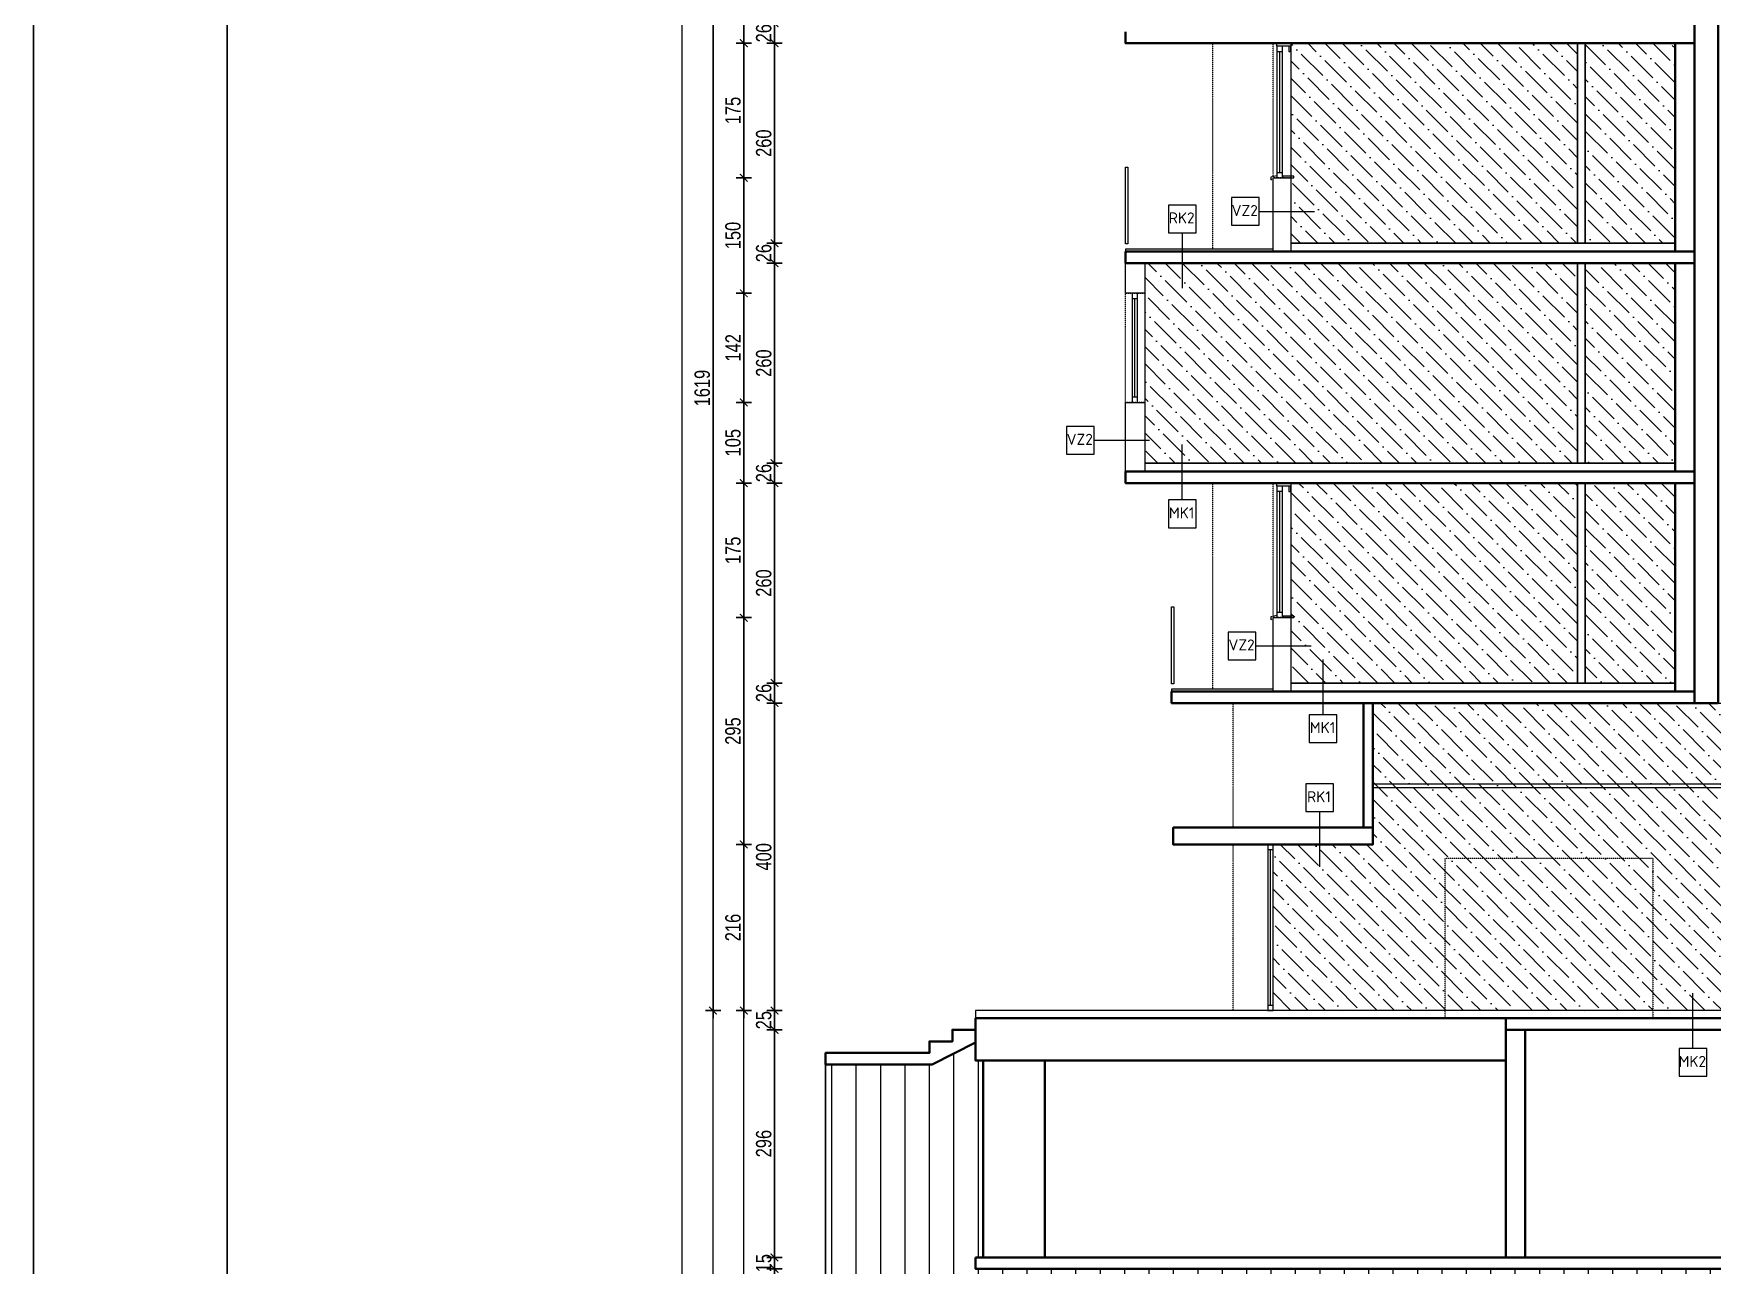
# Model space of a CAD drawing. Header units: millimetres. Extents: x 195897 to 285417, y -229751 to -116129.
# Drawn here: x 195897 to 198081, y -227836 to -226234 of the extents above; entities that cross this region are included whole.
import ezdxf
from ezdxf.enums import TextEntityAlignment as Align

# ---------------------------------------------------------------- set-up
doc = ezdxf.new("R2010")
doc.units = ezdxf.units.MM
doc.header["$PDMODE"] = 2
doc.linetypes.add('HIDDEN', pattern=[0.375, 0.25, -0.125])
doc.layers.get('0').update_dxf_attribs({"lineweight": 0})
doc.layers.get('Defpoints').update_dxf_attribs({"color": 250, "lineweight": 0})
for name, color, linetype, lineweight in [('01-zid_nenosivi', 134, 'Continuous', 0), ('03-prozori', 132, 'Continuous', 0), ('05-podgled-tanko', 144, 'HIDDEN', 0), ('06-hatch_grijano', 30, 'Continuous', 0), ('07-kote', 70, 'Continuous', 9), ('5-TX', 113, 'Continuous', 5), ('TP_01 - 0.50', 1, 'Continuous', 40)]:
    doc.layers.add(name, color=color, linetype=linetype, lineweight=lineweight)
doc.layers.add('Kucni_broj', color=2, linetype='Continuous', plot=False)
doc.layers.add('SAST_Linija sastavnice', color=255, linetype='Continuous', plot=False)
doc.styles.add('isocpeur', font='isocpeur.ttf')
doc.styles.add('OPIS', font='hrcom.shx', dxfattribs={"width": 0.8, "height": 20})
doc.dimstyles.new('ISO-25', dxfattribs={"dimtxt": 20, "dimasz": 10, "dimexe": 10, "dimexo": 10, "dimgap": 4, "dimtad": 1, "dimdec": 0, "dimtxsty": 'OPIS', "dimblk": 'ARCHTICK', "dimcen": 10, "dimdle": 10, "dimadec": 0, "dimazin": 0, "dimtfac": 1, "dimtdec": 0, "dimtix": 1, "dimtmove": 0, "dimatfit": 3, "dimldrblk": 'ARCHTICK', "dimfxl": 10, "dimfxlon": 1, "dimarcsym": 0})

# ---------------------------------------------------------------- blocks, each defined once
blk = doc.blocks.new('*U678')
blk.add_line((7, 3.5), (209, 3.5))
blk.add_lwpolyline([(0, 7), (216, 7), (216, 0), (216, 0), (0, 0), (0, 7)])
blk.add_lwpolyline([(7, 7), (209, 7), (209, 0), (7, 0)], close=True)
blk = doc.blocks.new('*U674')
blk.add_line((7, 3.5), (164, 3.5))
blk.add_lwpolyline([(0, 7), (171, 7), (171, 0), (171, 0), (0, 0), (0, 7)])
blk.add_lwpolyline([(7, 7), (164, 7), (164, 0), (7, 0)], close=True)
blk = doc.blocks.new('*U677')
blk.add_line((7, 3.5), (134.8, 3.5))
blk.add_lwpolyline([(0, 7), (141.8, 7), (141.8, 0), (141.8, 0), (0, 0), (0, 7)])
blk.add_lwpolyline([(7, 7), (134.8, 7), (134.8, 0), (7, 0)], close=True)
blk = doc.blocks.new('_ArchTick')
at = {"color": 0, "linetype": 'ByBlock', "lineweight": 0, "const_width": 0.15}
blk.add_lwpolyline([(-0.5, -0.5), (0.5, 0.5)], dxfattribs=at)
blk = doc.blocks.new('*D1733')
at = {"layer": '07-kote', "color": 0, "linetype": 'ByBlock', "lineweight": -2, "ltscale": 5, "transparency": 16777216}
for p, q in [((196860.9, -226220.3), (196860.9, -226210.3)), ((196870.9, -226220.3), (196850.9, -226220.3)), ((196860.9, -226220.3), (196860.9, -226246.3)), ((196870.9, -226246.3), (196850.9, -226246.3)), ((196860.9, -226246.3), (196860.9, -226256.3))]:
    blk.add_line(p, q, dxfattribs=at)
at = {"layer": 'Defpoints', "color": 0, "linetype": 'ByBlock', "ltscale": 5, "transparency": 16777216}
for p in [(197532.5, -226220.3), (196860.9, -226246.3), (197687.5, -226246.3)]:
    blk.add_point(p, dxfattribs=at)
at = {"layer": '07-kote', "color": 0, "linetype": 'ByBlock', "lineweight": -2, "ltscale": 5, "transparency": 16777216, "xscale": 10, "yscale": 10, "zscale": 10}
for p, rotation in [((196860.9, -226220.3), 270), ((196860.9, -226246.3), 90)]:
    blk.add_blockref('_ArchTick', p, dxfattribs=dict(at, rotation=rotation))
at = {"layer": '07-kote', "color": 0, "linetype": 'ByBlock', "ltscale": 5, "transparency": 16777216, "insert": (196846.9, -226233.3), "char_height": 20, "attachment_point": 5, "rotation": 90, "style": 'OPIS'}
blk.add_mtext('26', dxfattribs=at)
blk = doc.blocks.new('*D1734')
at = {"layer": '07-kote', "color": 0, "linetype": 'ByBlock', "lineweight": -2, "ltscale": 5, "transparency": 16777216}
for p, q in [((196870.9, -226246.3), (196850.9, -226246.3)), ((196860.9, -226236.3), (196860.9, -226516.3)), ((196870.9, -226506.3), (196850.9, -226506.3))]:
    blk.add_line(p, q, dxfattribs=at)
at = {"layer": 'Defpoints', "color": 0, "linetype": 'ByBlock', "ltscale": 5, "transparency": 16777216}
for p in [(197687.5, -226246.3), (196860.9, -226506.3), (197532.5, -226506.3)]:
    blk.add_point(p, dxfattribs=at)
at = {"layer": '07-kote', "color": 0, "linetype": 'ByBlock', "lineweight": -2, "ltscale": 5, "transparency": 16777216, "xscale": 10, "yscale": 10, "zscale": 10}
for p, rotation in [((196860.9, -226246.3), 90), ((196860.9, -226506.3), 270)]:
    blk.add_blockref('_ArchTick', p, dxfattribs=dict(at, rotation=rotation))
at = {"layer": '07-kote', "color": 0, "linetype": 'ByBlock', "ltscale": 5, "transparency": 16777216, "insert": (196846.9, -226376.3), "char_height": 20, "attachment_point": 5, "rotation": 90, "style": 'OPIS'}
blk.add_mtext('260', dxfattribs=at)
blk = doc.blocks.new('*D1735')
at = {"layer": '07-kote', "color": 0, "linetype": 'ByBlock', "lineweight": -2, "ltscale": 5, "transparency": 16777216}
for p, q in [((196870.9, -226506.3), (196850.9, -226506.3)), ((196860.9, -226506.3), (196860.9, -226496.3)), ((196860.9, -226506.3), (196860.9, -226532.3)), ((196870.9, -226532.3), (196850.9, -226532.3)), ((196860.9, -226532.3), (196860.9, -226542.3))]:
    blk.add_line(p, q, dxfattribs=at)
at = {"layer": 'Defpoints', "color": 0, "linetype": 'ByBlock', "ltscale": 5, "transparency": 16777216}
for p in [(197532.5, -226506.3), (196860.9, -226532.3), (197687.5, -226532.3)]:
    blk.add_point(p, dxfattribs=at)
at = {"layer": '07-kote', "color": 0, "linetype": 'ByBlock', "lineweight": -2, "ltscale": 5, "transparency": 16777216, "xscale": 10, "yscale": 10, "zscale": 10}
for p, rotation in [((196860.9, -226506.3), 270), ((196860.9, -226532.3), 90)]:
    blk.add_blockref('_ArchTick', p, dxfattribs=dict(at, rotation=rotation))
at = {"layer": '07-kote', "color": 0, "linetype": 'ByBlock', "ltscale": 5, "transparency": 16777216, "insert": (196846.9, -226519.3), "char_height": 20, "attachment_point": 5, "rotation": 90, "style": 'OPIS'}
blk.add_mtext('26', dxfattribs=at)
blk = doc.blocks.new('*D1736')
at = {"layer": '07-kote', "color": 0, "linetype": 'ByBlock', "lineweight": -2, "ltscale": 5, "transparency": 16777216}
for p, q in [((196870.9, -226532.3), (196850.9, -226532.3)), ((196860.9, -226522.3), (196860.9, -226802.3)), ((196870.9, -226792.3), (196850.9, -226792.3))]:
    blk.add_line(p, q, dxfattribs=at)
at = {"layer": 'Defpoints', "color": 0, "linetype": 'ByBlock', "ltscale": 5, "transparency": 16777216}
for p in [(197687.5, -226532.3), (196860.9, -226792.3), (197687.5, -226792.3)]:
    blk.add_point(p, dxfattribs=at)
at = {"layer": '07-kote', "color": 0, "linetype": 'ByBlock', "lineweight": -2, "ltscale": 5, "transparency": 16777216, "xscale": 10, "yscale": 10, "zscale": 10}
for p, rotation in [((196860.9, -226532.3), 90), ((196860.9, -226792.3), 270)]:
    blk.add_blockref('_ArchTick', p, dxfattribs=dict(at, rotation=rotation))
at = {"layer": '07-kote', "color": 0, "linetype": 'ByBlock', "ltscale": 5, "transparency": 16777216, "insert": (196846.9, -226662.3), "char_height": 20, "attachment_point": 5, "rotation": 90, "style": 'OPIS'}
blk.add_mtext('260', dxfattribs=at)
blk = doc.blocks.new('*D1737')
at = {"layer": '07-kote', "color": 0, "linetype": 'ByBlock', "lineweight": -2, "ltscale": 5, "transparency": 16777216}
for p, q in [((196870.9, -226792.3), (196850.9, -226792.3)), ((196860.9, -226792.3), (196860.9, -226782.3)), ((196860.9, -226792.3), (196860.9, -226818.3)), ((196870.9, -226818.3), (196850.9, -226818.3)), ((196860.9, -226818.3), (196860.9, -226828.3))]:
    blk.add_line(p, q, dxfattribs=at)
at = {"layer": 'Defpoints', "color": 0, "linetype": 'ByBlock', "ltscale": 5, "transparency": 16777216}
for p in [(197687.5, -226792.3), (196860.9, -226818.3), (197687.5, -226818.3)]:
    blk.add_point(p, dxfattribs=at)
at = {"layer": '07-kote', "color": 0, "linetype": 'ByBlock', "lineweight": -2, "ltscale": 5, "transparency": 16777216, "xscale": 10, "yscale": 10, "zscale": 10}
for p, rotation in [((196860.9, -226792.3), 270), ((196860.9, -226818.3), 90)]:
    blk.add_blockref('_ArchTick', p, dxfattribs=dict(at, rotation=rotation))
at = {"layer": '07-kote', "color": 0, "linetype": 'ByBlock', "ltscale": 5, "transparency": 16777216, "insert": (196846.9, -226805.3), "char_height": 20, "attachment_point": 5, "rotation": 90, "style": 'OPIS'}
blk.add_mtext('26', dxfattribs=at)
blk = doc.blocks.new('*D1738')
at = {"layer": '07-kote', "color": 0, "linetype": 'ByBlock', "lineweight": -2, "ltscale": 5, "transparency": 16777216}
for p, q in [((196870.9, -226818.3), (196850.9, -226818.3)), ((196860.9, -226808.3), (196860.9, -227088.3)), ((196870.9, -227078.3), (196850.9, -227078.3))]:
    blk.add_line(p, q, dxfattribs=at)
at = {"layer": 'Defpoints', "color": 0, "linetype": 'ByBlock', "ltscale": 5, "transparency": 16777216}
for p in [(197687.5, -226818.3), (196860.9, -227078.3), (197532.5, -227078.3)]:
    blk.add_point(p, dxfattribs=at)
at = {"layer": '07-kote', "color": 0, "linetype": 'ByBlock', "lineweight": -2, "ltscale": 5, "transparency": 16777216, "xscale": 10, "yscale": 10, "zscale": 10}
for p, rotation in [((196860.9, -226818.3), 90), ((196860.9, -227078.3), 270)]:
    blk.add_blockref('_ArchTick', p, dxfattribs=dict(at, rotation=rotation))
at = {"layer": '07-kote', "color": 0, "linetype": 'ByBlock', "ltscale": 5, "transparency": 16777216, "insert": (196846.9, -226948.3), "char_height": 20, "attachment_point": 5, "rotation": 90, "style": 'OPIS'}
blk.add_mtext('260', dxfattribs=at)
blk = doc.blocks.new('*D1739')
at = {"layer": '07-kote', "color": 0, "linetype": 'ByBlock', "lineweight": -2, "ltscale": 5, "transparency": 16777216}
for p, q in [((196870.9, -227078.3), (196850.9, -227078.3)), ((196860.9, -227078.3), (196860.9, -227068.3)), ((196860.9, -227078.3), (196860.9, -227104.3)), ((196870.9, -227104.3), (196850.9, -227104.3)), ((196860.9, -227104.3), (196860.9, -227114.3))]:
    blk.add_line(p, q, dxfattribs=at)
at = {"layer": 'Defpoints', "color": 0, "linetype": 'ByBlock', "ltscale": 5, "transparency": 16777216}
for p in [(197532.5, -227078.3), (196860.9, -227104.3), (197639.4, -227104.3)]:
    blk.add_point(p, dxfattribs=at)
at = {"layer": '07-kote', "color": 0, "linetype": 'ByBlock', "lineweight": -2, "ltscale": 5, "transparency": 16777216, "xscale": 10, "yscale": 10, "zscale": 10}
for p, rotation in [((196860.9, -227078.3), 270), ((196860.9, -227104.3), 90)]:
    blk.add_blockref('_ArchTick', p, dxfattribs=dict(at, rotation=rotation))
at = {"layer": '07-kote', "color": 0, "linetype": 'ByBlock', "ltscale": 5, "transparency": 16777216, "insert": (196846.9, -227091.3), "char_height": 20, "attachment_point": 5, "rotation": 90, "style": 'OPIS'}
blk.add_mtext('26', dxfattribs=at)
blk = doc.blocks.new('*D1740')
at = {"layer": '07-kote', "color": 0, "linetype": 'ByBlock', "lineweight": -2, "ltscale": 5, "transparency": 16777216}
for p, q in [((196870.9, -227104.3), (196850.9, -227104.3)), ((196860.9, -227094.3), (196860.9, -227514.3)), ((196870.9, -227504.3), (196850.9, -227504.3))]:
    blk.add_line(p, q, dxfattribs=at)
at = {"layer": 'Defpoints', "color": 0, "linetype": 'ByBlock', "ltscale": 5, "transparency": 16777216}
for p in [(197639.4, -227104.3), (196860.9, -227504.3), (197733.4, -227504.3)]:
    blk.add_point(p, dxfattribs=at)
at = {"layer": '07-kote', "color": 0, "linetype": 'ByBlock', "lineweight": -2, "ltscale": 5, "transparency": 16777216, "xscale": 10, "yscale": 10, "zscale": 10}
for p, rotation in [((196860.9, -227104.3), 90), ((196860.9, -227504.3), 270)]:
    blk.add_blockref('_ArchTick', p, dxfattribs=dict(at, rotation=rotation))
at = {"layer": '07-kote', "color": 0, "linetype": 'ByBlock', "ltscale": 5, "transparency": 16777216, "insert": (196846.9, -227304.3), "char_height": 20, "attachment_point": 5, "rotation": 90, "style": 'OPIS'}
blk.add_mtext('400', dxfattribs=at)
blk = doc.blocks.new('*D1741')
at = {"layer": '07-kote', "color": 0, "linetype": 'ByBlock', "lineweight": -2, "ltscale": 5, "transparency": 16777216}
for p, q in [((196860.9, -227504.3), (196860.9, -227494.3)), ((196870.9, -227504.3), (196850.9, -227504.3)), ((196860.9, -227504.3), (196860.9, -227529.3)), ((196870.9, -227529.3), (196850.9, -227529.3)), ((196860.9, -227529.3), (196860.9, -227539.3))]:
    blk.add_line(p, q, dxfattribs=at)
at = {"layer": 'Defpoints', "color": 0, "linetype": 'ByBlock', "ltscale": 5, "transparency": 16777216}
for p in [(197733.4, -227504.3), (196860.9, -227529.3), (197837.4, -227529.3)]:
    blk.add_point(p, dxfattribs=at)
at = {"layer": '07-kote', "color": 0, "linetype": 'ByBlock', "lineweight": -2, "ltscale": 5, "transparency": 16777216, "xscale": 10, "yscale": 10, "zscale": 10}
for p, rotation in [((196860.9, -227504.3), 270), ((196860.9, -227529.3), 90)]:
    blk.add_blockref('_ArchTick', p, dxfattribs=dict(at, rotation=rotation))
at = {"layer": '07-kote', "color": 0, "linetype": 'ByBlock', "ltscale": 5, "transparency": 16777216, "insert": (196846.9, -227516.8), "char_height": 20, "attachment_point": 5, "rotation": 90, "style": 'OPIS'}
blk.add_mtext('25', dxfattribs=at)
blk = doc.blocks.new('*D1742')
at = {"layer": '07-kote', "color": 0, "linetype": 'ByBlock', "lineweight": -2, "ltscale": 5, "transparency": 16777216}
for p, q in [((196860.9, -227519.3), (196860.9, -227835.3)), ((196870.9, -227529.3), (196850.9, -227529.3)), ((196870.9, -227825.3), (196850.9, -227825.3))]:
    blk.add_line(p, q, dxfattribs=at)
at = {"layer": 'Defpoints', "color": 0, "linetype": 'ByBlock', "ltscale": 5, "transparency": 16777216}
for p in [(197837.4, -227529.3), (196860.9, -227825.3), (197212.4, -227825.3)]:
    blk.add_point(p, dxfattribs=at)
at = {"layer": '07-kote', "color": 0, "linetype": 'ByBlock', "lineweight": -2, "ltscale": 5, "transparency": 16777216, "xscale": 10, "yscale": 10, "zscale": 10}
for p, rotation in [((196860.9, -227529.3), 90), ((196860.9, -227825.3), 270)]:
    blk.add_blockref('_ArchTick', p, dxfattribs=dict(at, rotation=rotation))
at = {"layer": '07-kote', "color": 0, "linetype": 'ByBlock', "ltscale": 5, "transparency": 16777216, "insert": (196846.9, -227677.3), "char_height": 20, "attachment_point": 5, "rotation": 90, "style": 'OPIS'}
blk.add_mtext('296', dxfattribs=at)
blk = doc.blocks.new('*D1743')
at = {"layer": '07-kote', "color": 0, "linetype": 'ByBlock', "lineweight": -2, "ltscale": 5, "transparency": 16777216}
for p, q in [((196870.9, -227825.3), (196850.9, -227825.3)), ((196860.9, -227825.3), (196860.9, -227815.3)), ((196860.9, -227825.3), (196860.9, -227840.3)), ((196870.9, -227840.3), (196850.9, -227840.3)), ((196860.9, -227840.3), (196860.9, -227850.3))]:
    blk.add_line(p, q, dxfattribs=at)
at = {"layer": 'Defpoints', "color": 0, "linetype": 'ByBlock', "ltscale": 5, "transparency": 16777216}
for p in [(197212.4, -227825.3), (196860.9, -227840.3), (197122.4, -227840.3)]:
    blk.add_point(p, dxfattribs=at)
at = {"layer": '07-kote', "color": 0, "linetype": 'ByBlock', "lineweight": -2, "ltscale": 5, "transparency": 16777216, "xscale": 10, "yscale": 10, "zscale": 10}
for p, rotation in [((196860.9, -227825.3), 270), ((196860.9, -227840.3), 90)]:
    blk.add_blockref('_ArchTick', p, dxfattribs=dict(at, rotation=rotation))
at = {"layer": '07-kote', "color": 0, "linetype": 'ByBlock', "ltscale": 5, "transparency": 16777216, "insert": (196846.9, -227832.8), "char_height": 20, "attachment_point": 5, "rotation": 90, "style": 'OPIS'}
blk.add_mtext('15', dxfattribs=at)
blk = doc.blocks.new('*D1746')
at = {"layer": '07-kote', "color": 0, "linetype": 'ByBlock', "lineweight": -2, "ltscale": 5, "transparency": 16777216}
for p, q in [((196830.9, -226135.3), (196810.9, -226135.3)), ((196820.9, -226125.3), (196820.9, -226256.3)), ((196830.9, -226246.3), (196810.9, -226246.3))]:
    blk.add_line(p, q, dxfattribs=at)
at = {"layer": 'Defpoints', "color": 0, "linetype": 'ByBlock', "ltscale": 5, "transparency": 16777216}
for p in [(197521.5, -226135.3), (196820.9, -226246.3), (197532.5, -226246.3)]:
    blk.add_point(p, dxfattribs=at)
at = {"layer": '07-kote', "color": 0, "linetype": 'ByBlock', "lineweight": -2, "ltscale": 5, "transparency": 16777216, "xscale": 10, "yscale": 10, "zscale": 10}
for p, rotation in [((196820.9, -226135.3), 90), ((196820.9, -226246.3), 270)]:
    blk.add_blockref('_ArchTick', p, dxfattribs=dict(at, rotation=rotation))
at = {"layer": '07-kote', "color": 0, "linetype": 'ByBlock', "ltscale": 5, "transparency": 16777216, "insert": (196806.9, -226190.8), "char_height": 20, "attachment_point": 5, "rotation": 90, "style": 'OPIS'}
blk.add_mtext('111', dxfattribs=at)
blk = doc.blocks.new('*D1747')
at = {"layer": '07-kote', "color": 0, "linetype": 'ByBlock', "lineweight": -2, "ltscale": 5, "transparency": 16777216}
for p, q in [((196830.9, -226246.3), (196810.9, -226246.3)), ((196820.9, -226236.3), (196820.9, -226431.3)), ((196830.9, -226421.3), (196810.9, -226421.3))]:
    blk.add_line(p, q, dxfattribs=at)
at = {"layer": 'Defpoints', "color": 0, "linetype": 'ByBlock', "ltscale": 5, "transparency": 16777216}
for p in [(197532.5, -226246.3), (196820.9, -226421.3), (197529, -226421.3)]:
    blk.add_point(p, dxfattribs=at)
at = {"layer": '07-kote', "color": 0, "linetype": 'ByBlock', "lineweight": -2, "ltscale": 5, "transparency": 16777216, "xscale": 10, "yscale": 10, "zscale": 10}
for p, rotation in [((196820.9, -226246.3), 90), ((196820.9, -226421.3), 270)]:
    blk.add_blockref('_ArchTick', p, dxfattribs=dict(at, rotation=rotation))
at = {"layer": '07-kote', "color": 0, "linetype": 'ByBlock', "ltscale": 5, "transparency": 16777216, "insert": (196806.9, -226333.8), "char_height": 20, "attachment_point": 5, "rotation": 90, "style": 'OPIS'}
blk.add_mtext('175', dxfattribs=at)
blk = doc.blocks.new('*D1748')
at = {"layer": '07-kote', "color": 0, "linetype": 'ByBlock', "lineweight": -2, "ltscale": 5, "transparency": 16777216}
for p, q in [((196830.9, -226421.3), (196810.9, -226421.3)), ((196820.9, -226411.3), (196820.9, -226581.5)), ((196830.9, -226571.5), (196810.9, -226571.5))]:
    blk.add_line(p, q, dxfattribs=at)
at = {"layer": 'Defpoints', "color": 0, "linetype": 'ByBlock', "ltscale": 5, "transparency": 16777216}
for p in [(197529, -226421.3), (196820.9, -226571.5), (197342.5, -226571.5)]:
    blk.add_point(p, dxfattribs=at)
at = {"layer": '07-kote', "color": 0, "linetype": 'ByBlock', "lineweight": -2, "ltscale": 5, "transparency": 16777216, "xscale": 10, "yscale": 10, "zscale": 10}
for p, rotation in [((196820.9, -226421.3), 90), ((196820.9, -226571.5), 270)]:
    blk.add_blockref('_ArchTick', p, dxfattribs=dict(at, rotation=rotation))
at = {"layer": '07-kote', "color": 0, "linetype": 'ByBlock', "ltscale": 5, "transparency": 16777216, "insert": (196806.9, -226496.4), "char_height": 20, "attachment_point": 5, "rotation": 90, "style": 'OPIS'}
blk.add_mtext('150', dxfattribs=at)
blk = doc.blocks.new('*D1749')
at = {"layer": '07-kote', "color": 0, "linetype": 'ByBlock', "lineweight": -2, "ltscale": 5, "transparency": 16777216}
for p, q in [((196830.9, -226571.5), (196810.9, -226571.5)), ((196820.9, -226561.5), (196820.9, -226723.3)), ((196830.9, -226713.3), (196810.9, -226713.3))]:
    blk.add_line(p, q, dxfattribs=at)
at = {"layer": 'Defpoints', "color": 0, "linetype": 'ByBlock', "ltscale": 5, "transparency": 16777216}
for p in [(197342.5, -226571.5), (196820.9, -226713.3), (197342.5, -226713.3)]:
    blk.add_point(p, dxfattribs=at)
at = {"layer": '07-kote', "color": 0, "linetype": 'ByBlock', "lineweight": -2, "ltscale": 5, "transparency": 16777216, "xscale": 10, "yscale": 10, "zscale": 10}
for p, rotation in [((196820.9, -226571.5), 90), ((196820.9, -226713.3), 270)]:
    blk.add_blockref('_ArchTick', p, dxfattribs=dict(at, rotation=rotation))
at = {"layer": '07-kote', "color": 0, "linetype": 'ByBlock', "ltscale": 5, "transparency": 16777216, "insert": (196806.9, -226642.4), "char_height": 20, "attachment_point": 5, "rotation": 90, "style": 'OPIS'}
blk.add_mtext('142', dxfattribs=at)
blk = doc.blocks.new('*D1750')
at = {"layer": '07-kote', "color": 0, "linetype": 'ByBlock', "lineweight": -2, "ltscale": 5, "transparency": 16777216}
for p, q in [((196830.9, -226713.3), (196810.9, -226713.3)), ((196820.9, -226703.3), (196820.9, -226828.3)), ((196830.9, -226818.3), (196810.9, -226818.3))]:
    blk.add_line(p, q, dxfattribs=at)
at = {"layer": 'Defpoints', "color": 0, "linetype": 'ByBlock', "ltscale": 5, "transparency": 16777216}
for p in [(197342.5, -226713.3), (196820.9, -226818.3), (197532.5, -226818.3)]:
    blk.add_point(p, dxfattribs=at)
at = {"layer": '07-kote', "color": 0, "linetype": 'ByBlock', "lineweight": -2, "ltscale": 5, "transparency": 16777216, "xscale": 10, "yscale": 10, "zscale": 10}
for p, rotation in [((196820.9, -226713.3), 90), ((196820.9, -226818.3), 270)]:
    blk.add_blockref('_ArchTick', p, dxfattribs=dict(at, rotation=rotation))
at = {"layer": '07-kote', "color": 0, "linetype": 'ByBlock', "ltscale": 5, "transparency": 16777216, "insert": (196806.9, -226765.8), "char_height": 20, "attachment_point": 5, "rotation": 90, "style": 'OPIS'}
blk.add_mtext('105', dxfattribs=at)
blk = doc.blocks.new('*D1751')
at = {"layer": '07-kote', "color": 0, "linetype": 'ByBlock', "lineweight": -2, "ltscale": 5, "transparency": 16777216}
for p, q in [((196830.9, -226818.3), (196810.9, -226818.3)), ((196820.9, -226808.3), (196820.9, -227003.3)), ((196830.9, -226993.3), (196810.9, -226993.3))]:
    blk.add_line(p, q, dxfattribs=at)
at = {"layer": 'Defpoints', "color": 0, "linetype": 'ByBlock', "ltscale": 5, "transparency": 16777216}
for p in [(197532.5, -226818.3), (196820.9, -226993.3), (197532.5, -226993.3)]:
    blk.add_point(p, dxfattribs=at)
at = {"layer": '07-kote', "color": 0, "linetype": 'ByBlock', "lineweight": -2, "ltscale": 5, "transparency": 16777216, "xscale": 10, "yscale": 10, "zscale": 10}
for p, rotation in [((196820.9, -226818.3), 90), ((196820.9, -226993.3), 270)]:
    blk.add_blockref('_ArchTick', p, dxfattribs=dict(at, rotation=rotation))
at = {"layer": '07-kote', "color": 0, "linetype": 'ByBlock', "ltscale": 5, "transparency": 16777216, "insert": (196806.9, -226905.8), "char_height": 20, "attachment_point": 5, "rotation": 90, "style": 'OPIS'}
blk.add_mtext('175', dxfattribs=at)
blk = doc.blocks.new('*D1752')
at = {"layer": '07-kote', "color": 0, "linetype": 'ByBlock', "lineweight": -2, "ltscale": 5, "transparency": 16777216}
for p, q in [((196830.9, -226993.3), (196810.9, -226993.3)), ((196820.9, -226983.3), (196820.9, -227298.3)), ((196830.9, -227288.3), (196810.9, -227288.3))]:
    blk.add_line(p, q, dxfattribs=at)
at = {"layer": 'Defpoints', "color": 0, "linetype": 'ByBlock', "ltscale": 5, "transparency": 16777216}
for p in [(197532.5, -226993.3), (196820.9, -227288.3), (197509.4, -227288.3)]:
    blk.add_point(p, dxfattribs=at)
at = {"layer": '07-kote', "color": 0, "linetype": 'ByBlock', "lineweight": -2, "ltscale": 5, "transparency": 16777216, "xscale": 10, "yscale": 10, "zscale": 10}
for p, rotation in [((196820.9, -226993.3), 90), ((196820.9, -227288.3), 270)]:
    blk.add_blockref('_ArchTick', p, dxfattribs=dict(at, rotation=rotation))
at = {"layer": '07-kote', "color": 0, "linetype": 'ByBlock', "ltscale": 5, "transparency": 16777216, "insert": (196806.9, -227140.8), "char_height": 20, "attachment_point": 5, "rotation": 90, "style": 'OPIS'}
blk.add_mtext('295', dxfattribs=at)
blk = doc.blocks.new('*D1753')
at = {"layer": '07-kote', "color": 0, "linetype": 'ByBlock', "lineweight": -2, "ltscale": 5, "transparency": 16777216}
for p, q in [((196820.9, -227278.3), (196820.9, -227514.3)), ((196830.9, -227288.3), (196810.9, -227288.3)), ((196830.9, -227504.3), (196810.9, -227504.3))]:
    blk.add_line(p, q, dxfattribs=at)
at = {"layer": 'Defpoints', "color": 0, "linetype": 'ByBlock', "ltscale": 5, "transparency": 16777216}
for p in [(197509.4, -227288.3), (196820.9, -227504.3), (197509.4, -227504.3)]:
    blk.add_point(p, dxfattribs=at)
at = {"layer": '07-kote', "color": 0, "linetype": 'ByBlock', "lineweight": -2, "ltscale": 5, "transparency": 16777216, "xscale": 10, "yscale": 10, "zscale": 10}
for p, rotation in [((196820.9, -227288.3), 90), ((196820.9, -227504.3), 270)]:
    blk.add_blockref('_ArchTick', p, dxfattribs=dict(at, rotation=rotation))
at = {"layer": '07-kote', "color": 0, "linetype": 'ByBlock', "ltscale": 5, "transparency": 16777216, "insert": (196806.9, -227396.3), "char_height": 20, "attachment_point": 5, "rotation": 90, "style": 'OPIS'}
blk.add_mtext('216', dxfattribs=at)
blk = doc.blocks.new('*D1792')
at = {"layer": '07-kote', "color": 0, "linetype": 'ByBlock', "lineweight": -2, "ltscale": 5, "transparency": 16777216}
for p, q in [((196780.9, -225875.3), (196780.9, -227514.3)), ((196790.9, -225885.3), (196770.9, -225885.3)), ((196790.9, -227504.3), (196770.9, -227504.3))]:
    blk.add_line(p, q, dxfattribs=at)
at = {"layer": 'Defpoints', "color": 0, "linetype": 'ByBlock', "ltscale": 5, "transparency": 16777216}
for p in [(197954.7, -225885.3), (196780.9, -227504.3), (197122.4, -227504.3)]:
    blk.add_point(p, dxfattribs=at)
at = {"layer": '07-kote', "color": 0, "linetype": 'ByBlock', "lineweight": -2, "ltscale": 5, "transparency": 16777216, "xscale": 10, "yscale": 10, "zscale": 10}
for p, rotation in [((196780.9, -225885.3), 90), ((196780.9, -227504.3), 270)]:
    blk.add_blockref('_ArchTick', p, dxfattribs=dict(at, rotation=rotation))
at = {"layer": '07-kote', "color": 0, "linetype": 'ByBlock', "ltscale": 5, "transparency": 16777216, "insert": (196766.9, -226694.8), "char_height": 20, "attachment_point": 5, "rotation": 90, "style": 'OPIS'}
blk.add_mtext('1619', dxfattribs=at)
blk = doc.blocks.new('*U64')
at = {"ltscale": 0.1}
blk.add_line((0, 0.25), (0, -0.25), dxfattribs=at)
blk.add_lwpolyline([(-0.125, 0.5), (0.125, 0.5), (0.125, 0.25), (-0.125, 0.25)], close=True, dxfattribs=at)
at = {"style": 'isocpeur'}
blk.add_attdef('sl', text='', height=0.1, dxfattribs=at).set_placement((0.005, 0.334), align=Align.CENTER)
blk = doc.blocks.new('*U511')
at = {"ltscale": 0.1}
blk.add_line((0, 0.5), (0, 1), dxfattribs=at)
blk.add_lwpolyline([(0.125, 0.25), (-0.125, 0.25), (-0.125, 0.5), (0.125, 0.5)], close=True, dxfattribs=at)
at = {"style": 'isocpeur'}
blk.add_attdef('sl', text='', height=0.1, dxfattribs=at).set_placement((0.005, 0.334), align=Align.CENTER)
blk = doc.blocks.new('*U649')
at = {"ltscale": 0.1}
blk.add_line((-0.125, 0.375), (-0.625, 0.375), dxfattribs=at)
blk.add_lwpolyline([(0.125, 0.5), (0.125, 0.25), (-0.125, 0.25), (-0.125, 0.5)], close=True, dxfattribs=at)
at = {"style": 'isocpeur'}
blk.add_attdef('sl', text='', height=0.1, dxfattribs=at).set_placement((0.005, 0.334), align=Align.CENTER)

msp = doc.modelspace()

# ---------------------------------------------------------------- hatches: boundary and pattern name
at = {"layer": '06-hatch_grijano'}
h = msp.add_hatch(dxfattribs=at)
h.set_pattern_fill('ANSI36', color=256, scale=5, angle=270, style=0)
h.paths.add_polyline_path([(197532.5, -226506.3), (197905.5, -226506.3), (197905.5, -226246.3), (197532.5, -226246.3)])
h = msp.add_hatch(dxfattribs=at)
h.set_pattern_fill('ANSI36', color=256, scale=5, angle=270, style=0)
h.paths.add_polyline_path([(197915.5, -226506.3), (198032.5, -226506.3), (198032.5, -226246.3), (197915.5, -226246.3)])
h = msp.add_hatch(dxfattribs=at)
h.set_pattern_fill('ANSI36', color=256, scale=5, angle=270, style=0)
h.paths.add_polyline_path([(197342.5, -226792.3), (197905.5, -226792.3), (197905.5, -226532.3), (197342.5, -226532.3)])
h = msp.add_hatch(dxfattribs=at)
h.set_pattern_fill('ANSI36', color=256, scale=5, angle=270, style=0)
h.paths.add_polyline_path([(197915.5, -226792.3), (198032.5, -226792.3), (198032.5, -226532.3), (197915.5, -226532.3)])
h = msp.add_hatch(dxfattribs=at)
h.set_pattern_fill('ANSI36', color=256, scale=5, angle=270, style=0)
h.paths.add_polyline_path([(197532.5, -227078.3), (197905.5, -227078.3), (197905.5, -226818.3), (197532.5, -226818.3)])
h = msp.add_hatch(dxfattribs=at)
h.set_pattern_fill('ANSI36', color=256, scale=5, angle=270, style=0)
h.paths.add_polyline_path([(197915.5, -227078.3), (198032.5, -227078.3), (198032.5, -226818.3), (197915.5, -226818.3)])
h = msp.add_hatch(dxfattribs=at)
h.set_pattern_fill('ANSI36', color=256, scale=5, angle=270, style=0)
h.paths.add_polyline_path([(197509.4, -227504.3), (197509.4, -227288.3), (197639.4, -227288.3), (197639.4, -227104.3), (198361.4, -227104.3), (198361.4, -227504.3)])
at = {"layer": 'Kucni_broj', "lineweight": 9, "true_color": 0x808080}
h = msp.add_hatch(dxfattribs=at)
h.set_pattern_fill('ANSI31', color=8, scale=10, angle=45)
h.set_pattern_definition([(90, (-646598.5, -164147.443), (-31.75, 0), [])])
h.paths.add_polyline_path([(197122.4, -227840.3), (197122.4, -227825.3), (197132.4, -227825.3), (197132.4, -227569.3), (197122.4, -227569.3), (197122.4, -227546), (197066, -227574.3), (196927.2, -227574.3), (196927.2, -227944.1), (199380.8, -227944.1), (199380.8, -227529.3), (199252.4, -227529.3), (199252.4, -227825.3), (199252.4, -227840.3)])

# ---------------------------------------------------------------- linework, layer by layer
at = {"layer": '01-zid_nenosivi', "ltscale": 5}
for points in [[(197514.5, -226246.3), (197532.5, -226246.3), (197532.5, -226250.3), (197514.5, -226250.3)], [(197532.5, -226250.3), (197529.9, -226250.3), (197529.9, -226257.2), (197532.5, -226257.2)], [(197905.5, -226506.3), (197915.5, -226506.3), (197915.5, -226246.3), (197905.5, -226246.3)], [(197509.5, -226421.3), (197532.5, -226421.3), (197532.5, -226517.3), (197509.5, -226517.3)], [(197317.5, -226517.3), (197509.5, -226517.3), (197509.5, -226514.3), (197317.5, -226514.3)], [(197317.5, -226532.3), (197342.5, -226532.3), (197342.5, -226571.5), (197317.5, -226571.5)], [(197905.5, -226792.3), (197915.5, -226792.3), (197915.5, -226532.3), (197905.5, -226532.3)], [(197317.5, -226713.3), (197342.5, -226713.3), (197342.5, -226803.3), (197317.5, -226803.3)], [(197514.5, -226818.3), (197532.5, -226818.3), (197532.5, -226822.3), (197514.5, -226822.3)], [(197532.5, -226822.3), (197529.9, -226822.3), (197529.9, -226829.2), (197532.5, -226829.2)], [(197905.5, -227078.3), (197915.5, -227078.3), (197915.5, -226818.3), (197905.5, -226818.3)], [(197509.5, -226993.3), (197532.5, -226993.3), (197532.5, -227089.3), (197509.5, -227089.3)], [(197377.5, -227089.3), (197509.5, -227089.3), (197509.5, -227086.3), (197377.5, -227086.3)], [(197122.4, -227514.3), (198398.4, -227514.3), (198398.4, -227504.3), (197122.4, -227504.3)]]:
    msp.add_lwpolyline(points, close=True, dxfattribs=at)
for points in [[(197317.5, -226507.3), (197317.5, -226407.3), (197320.5, -226407.3), (197320.5, -226507.3), (197317.5, -226507.3)], [(197514.5, -226418.6), (197506.5, -226420.4), (197506.5, -226424.1), (197507.7, -226423)], [(197521.5, -226421.3), (197536.5, -226421.3), (197536.5, -226419.3), (197521.5, -226419.3), (197521.5, -226421.3)], [(198032.5, -226506.3), (197532.5, -226506.3), (197532.5, -226517.3), (198032.5, -226517.3)], [(198032.5, -226792.3), (197342.5, -226792.3), (197342.5, -226803.3), (198032.5, -226803.3)], [(197377.5, -227079.3), (197377.5, -226979.3), (197380.5, -226979.3), (197380.5, -227079.3), (197377.5, -227079.3)], [(197514.5, -226990.6), (197506.5, -226992.4), (197506.5, -226996.1), (197507.7, -226995)], [(197521.5, -226993.3), (197536.5, -226993.3), (197536.5, -226991.3), (197521.5, -226991.3), (197521.5, -226993.3)], [(198032.5, -227078.3), (197532.5, -227078.3), (197532.5, -227089.3), (198032.5, -227089.3)], [(198361.4, -227209.8), (197639.4, -227209.8), (197639.4, -227214.3), (198361.4, -227214.3)]]:
    msp.add_lwpolyline(points, dxfattribs=at)
at = {"layer": '05-podgled-tanko'}
for points in [[(197430.5, -226246.3), (197430.5, -226514.3)], [(197509.5, -226420.2), (197509.5, -226246.3), (197532.5, -226246.3), (197532.5, -226419.3)], [(197532.5, -226421.3), (197532.5, -226421.3), (197509.5, -226421.3)], [(197430.5, -226818.3), (197430.5, -227086.3)], [(197509.5, -226992.2), (197509.5, -226818.3), (197532.5, -226818.3), (197532.5, -226991.3)], [(197532.5, -226993.3), (197532.5, -226993.3), (197509.5, -226993.3)], [(197457.4, -227266.3), (197457.4, -227104.3)], [(197457.4, -227504.3), (197457.4, -227288.3)], [(197733.4, -227514.3), (197733.4, -227306.1), (198003.4, -227306.1), (198003.4, -227514.3)]]:
    msp.add_lwpolyline(points, dxfattribs=at).dxf.unprotected_set("ltscale", 0)
msp.add_lwpolyline([(197317.5, -226571.5), (197342.5, -226571.5), (197342.5, -226713.3), (197317.5, -226713.3)], close=True, dxfattribs=at).dxf.unprotected_set("ltscale", 0)
at = {"layer": '06-hatch_grijano', "linetype": 'ByBlock', "ltscale": 5}
for points in [[(197532.5, -226506.3), (197905.5, -226506.3), (197905.5, -226246.3), (197532.5, -226246.3)], [(197915.5, -226506.3), (198032.5, -226506.3), (198032.5, -226246.3), (197915.5, -226246.3)], [(197342.5, -226792.3), (197905.5, -226792.3), (197905.5, -226532.3), (197342.5, -226532.3)], [(197915.5, -226792.3), (198032.5, -226792.3), (198032.5, -226532.3), (197915.5, -226532.3)], [(197532.5, -227078.3), (197905.5, -227078.3), (197905.5, -226818.3), (197532.5, -226818.3)], [(197915.5, -227078.3), (198032.5, -227078.3), (198032.5, -226818.3), (197915.5, -226818.3)]]:
    msp.add_lwpolyline(points, close=True, dxfattribs=at)
msp.add_lwpolyline([(197509.4, -227504.3), (197509.4, -227288.3), (197639.4, -227288.3), (197639.4, -227104.3), (198361.4, -227104.3), (198361.4, -227504.3), (197509.4, -227504.3)], dxfattribs=at)
at = {"layer": 'Defpoints', "linetype": 'ByBlock', "ltscale": 5}
for points in [[(196740.9, -227962.6), (196740.9, -225544.8)], [(196780.9, -227962.6), (196780.9, -225544.8)], [(196820.9, -227962.6), (196820.9, -225544.8)], [(196860.9, -227962.6), (196860.9, -225544.8)]]:
    msp.add_lwpolyline(points, dxfattribs=at)
at = {"layer": 'Kucni_broj'}
for points in [[(195897, -225027.8), (201837, -225027.8), (201837, -229227.8), (195897, -229227.8)], [(195897, -229227.8), (201837, -229227.8), (201837, -225027.8), (195897, -225027.8)]]:
    msp.add_lwpolyline(points, close=True, dxfattribs=at)
for points in [[(197379.4, -227288.3), (197379.4, -227266.3), (197639.4, -227266.3), (197639.4, -227288.3)], [(196927.2, -227574.3), (196927.2, -227944.1), (199380.8, -227944.1), (199380.8, -227529.3)]]:
    msp.add_lwpolyline(points, dxfattribs=at)
at = {"layer": 'SAST_Linija sastavnice'}
msp.add_lwpolyline([(196149, -229177.8), (201787, -229177.8), (201787, -225077.8), (196149, -225077.8)], close=True, dxfattribs=at)
at = {"layer": 'TP_01 - 0.50'}
for points in [[(198057.5, -225960.3), (198088.4, -225960.3), (198088.4, -227104.3), (198057.5, -227104.3)], [(198032.5, -226246.3), (198057.5, -226246.3), (198057.5, -226517.3), (198032.5, -226517.3)], [(198032.5, -226532.3), (198057.5, -226532.3), (198057.5, -226803.3), (198032.5, -226803.3)], [(198032.5, -226818.3), (198057.5, -226818.3), (198057.5, -227089.3), (198032.5, -227089.3)], [(197639.4, -227266.3), (197627, -227266.3), (197627, -227104.3), (197639.4, -227104.3)], [(197379.4, -227266.3), (197639.4, -227266.3), (197639.4, -227288.3), (197379.4, -227288.3)], [(197122.4, -227514.3), (197812.4, -227514.3), (197812.4, -227569.3), (197122.4, -227569.3)], [(197812.4, -227529.3), (197837.4, -227529.3), (197837.4, -227825.3), (197812.4, -227825.3)], [(197132.4, -227569.3), (197212.4, -227569.3), (197212.4, -227825.3), (197132.4, -227825.3)]]:
    msp.add_lwpolyline(points, close=True, dxfattribs=at)
for points in [[(198057.5, -226246.3), (197317.5, -226246.3), (197317.5, -226231.3)], [(197317.5, -226517.3), (198057.5, -226517.3)], [(198057.5, -226532.3), (197317.5, -226532.3), (197317.5, -226517.3)], [(197317.5, -226803.3), (198057.5, -226803.3)], [(198057.5, -226818.3), (197317.5, -226818.3), (197317.5, -226803.3)], [(197377.5, -227089.3), (198057.5, -227089.3)], [(198057.5, -227104.3), (197377.5, -227104.3), (197377.5, -227089.3)], [(197122.4, -227514.3), (197122.4, -227529.3), (197092.4, -227529.3), (197092.4, -227544.3), (197062.4, -227544.3), (197062.4, -227559.3), (196927.2, -227559.3), (196927.2, -227574.3), (197066, -227574.3), (197122.4, -227546)], [(197122.4, -227514.3), (199380.8, -227514.3), (199380.8, -227529.3), (197812.4, -227529.3), (197812.4, -227514.3)], [(197122.4, -227825.3), (199252.4, -227825.3), (199252.4, -227840.3), (197122.4, -227840.3), (197122.4, -227825.3)]]:
    msp.add_lwpolyline(points, dxfattribs=at)

# ---------------------------------------------------------------- block references
at = {"layer": '03-prozori', "xscale": -1, "rotation": 270}
for name, p in [('*U674', (197514.5, -226421.3)), ('*U677', (197326.1, -226713.3)), ('*U674', (197514.5, -226993.3)), ('*U678', (197502.4, -227504.3))]:
    msp.add_blockref(name, p, dxfattribs=at)
at = {"layer": '5-TX'}
ref = msp.add_blockref('*U649', (197473.3, -226519.1), dxfattribs=dict(at, xscale=-144.0000000000024, yscale=144.0000000000024, zscale=144.0000000000024, rotation=0.0001386217754983932))
ref.add_attrib('sl', 'VZ2', dxfattribs={"layer": '0', "height": 14.4, "rotation": 0.0001, "style": 'isocpeur'}).set_placement((197472.5, -226471.1), align=Align.CENTER)
ref = msp.add_blockref('*U64', (197391.2, -226528.7), dxfattribs=dict(at, xscale=-144.0000000000024, yscale=144.0000000000024, zscale=144.0000000000024, rotation=0.0001386217754983932))
ref.add_attrib('sl', 'RK2', dxfattribs={"layer": '0', "height": 14.4, "rotation": 0.0001, "style": 'isocpeur'}).set_placement((197390.5, -226480.7), align=Align.CENTER)
ref = msp.add_blockref('*U649', (197258.6, -226816.6), dxfattribs=dict(at, xscale=-144.0000000000024, yscale=144.0000000000024, zscale=144.0000000000024, rotation=0.0001386217754983932))
ref.add_attrib('sl', 'VZ2', dxfattribs={"layer": '0', "height": 14.4, "rotation": 0.0001, "style": 'isocpeur'}).set_placement((197257.9, -226768.6), align=Align.CENTER)
ref = msp.add_blockref('*U511', (197391.2, -226912.3), dxfattribs=dict(at, xscale=-144.0000000000024, yscale=144.0000000000024, zscale=144.0000000000024, rotation=0.0001386217754983932))
ref.add_attrib('sl', 'MK1', dxfattribs={"layer": '0', "height": 14.4, "rotation": 0.0001, "style": 'isocpeur'}).set_placement((197390.5, -226864.3), align=Align.CENTER)
ref = msp.add_blockref('*U649', (197469.1, -227084), dxfattribs=dict(at, xscale=-144.0000000000024, yscale=144.0000000000024, zscale=144.0000000000024, rotation=0.0001386217754983932))
ref.add_attrib('sl', 'VZ2', dxfattribs={"layer": '0', "height": 14.4, "rotation": 0.0001, "style": 'isocpeur'}).set_placement((197468.4, -227036), align=Align.CENTER)
ref = msp.add_blockref('*U511', (197574.5, -227191.6), dxfattribs=dict(at, xscale=-144.0000000000024, yscale=144.0000000000024, zscale=144.0000000000024, rotation=0.0001386217754983932))
ref.add_attrib('sl', 'MK1', dxfattribs={"layer": '0', "height": 14.4, "rotation": 0.0001, "style": 'isocpeur'}).set_placement((197573.8, -227143.5), align=Align.CENTER)
ref = msp.add_blockref('*U64', (197569.9, -227281.4), dxfattribs=dict(at, xscale=-144.0000000000024, yscale=144.0000000000024, zscale=144.0000000000024, rotation=0.0001386217754983932))
ref.add_attrib('sl', 'RK1', dxfattribs={"layer": '0', "height": 14.4, "rotation": 0.0001, "style": 'isocpeur'}).set_placement((197569.1, -227233.4), align=Align.CENTER)
ref = msp.add_blockref('*U511', (198055.5, -227625.7), dxfattribs=dict(at, xscale=-144.0000000000024, yscale=144.0000000000024, zscale=144.0000000000024, rotation=0.0001386217754983932))
ref.add_attrib('sl', 'MK2', dxfattribs={"layer": '0', "height": 14.4, "rotation": 0.0001, "style": 'isocpeur'}).set_placement((198054.8, -227577.6), align=Align.CENTER)

# ---------------------------------------------------------------- dimensions: what is measured, and where the dimension line sits
at = {"layer": '07-kote', "linetype": 'ByBlock', "ltscale": 5}
for base, p1, p2, picture, middle in [((196780.9, -227504.3), (197954.7, -225885.3), (197122.4, -227504.3), '*D1792', (196766.9, -226694.8)), ((196820.9, -226246.3), (197521.5, -226135.3), (197532.5, -226246.3), '*D1746', (196806.9, -226190.8)), ((196860.9, -226246.3), (197532.5, -226220.3), (197687.5, -226246.3), '*D1733', (196846.9, -226233.3)), ((196820.9, -226421.3), (197532.5, -226246.3), (197529, -226421.3), '*D1747', (196806.9, -226333.8)), ((196860.9, -226506.3), (197687.5, -226246.3), (197532.5, -226506.3), '*D1734', (196846.9, -226376.3)), ((196820.9, -226571.5), (197529, -226421.3), (197342.5, -226571.5), '*D1748', (196806.9, -226496.4)), ((196860.9, -226532.3), (197532.5, -226506.3), (197687.5, -226532.3), '*D1735', (196846.9, -226519.3)), ((196860.9, -226792.3), (197687.5, -226532.3), (197687.5, -226792.3), '*D1736', (196846.9, -226662.3)), ((196820.9, -226713.3), (197342.5, -226571.5), (197342.5, -226713.3), '*D1749', (196806.9, -226642.4)), ((196820.9, -226818.3), (197342.5, -226713.3), (197532.5, -226818.3), '*D1750', (196806.9, -226765.8)), ((196860.9, -226818.3), (197687.5, -226792.3), (197687.5, -226818.3), '*D1737', (196846.9, -226805.3)), ((196820.9, -226993.3), (197532.5, -226818.3), (197532.5, -226993.3), '*D1751', (196806.9, -226905.8)), ((196860.9, -227078.3), (197687.5, -226818.3), (197532.5, -227078.3), '*D1738', (196846.9, -226948.3)), ((196820.9, -227288.3), (197532.5, -226993.3), (197509.4, -227288.3), '*D1752', (196806.9, -227140.8)), ((196860.9, -227104.3), (197532.5, -227078.3), (197639.4, -227104.3), '*D1739', (196846.9, -227091.3)), ((196860.9, -227504.3), (197639.4, -227104.3), (197733.4, -227504.3), '*D1740', (196846.9, -227304.3)), ((196820.9, -227504.3), (197509.4, -227288.3), (197509.4, -227504.3), '*D1753', (196806.9, -227396.3)), ((196860.9, -227529.3), (197733.4, -227504.3), (197837.4, -227529.3), '*D1741', (196846.9, -227516.8)), ((196860.9, -227825.3), (197837.4, -227529.3), (197212.4, -227825.3), '*D1742', (196846.9, -227677.3)), ((196860.9, -227840.3), (197212.4, -227825.3), (197122.4, -227840.3), '*D1743', (196846.9, -227832.8))]:
    dim = msp.add_linear_dim(base=base, p1=p1, p2=p2, angle=90, dimstyle='ISO-25', override={"dimtmove": 1}, dxfattribs=at)
    dim.commit()
    dim.dimension.update_dxf_attribs({"geometry": picture, "text_midpoint": middle})

doc.saveas('drawing.dxf')
